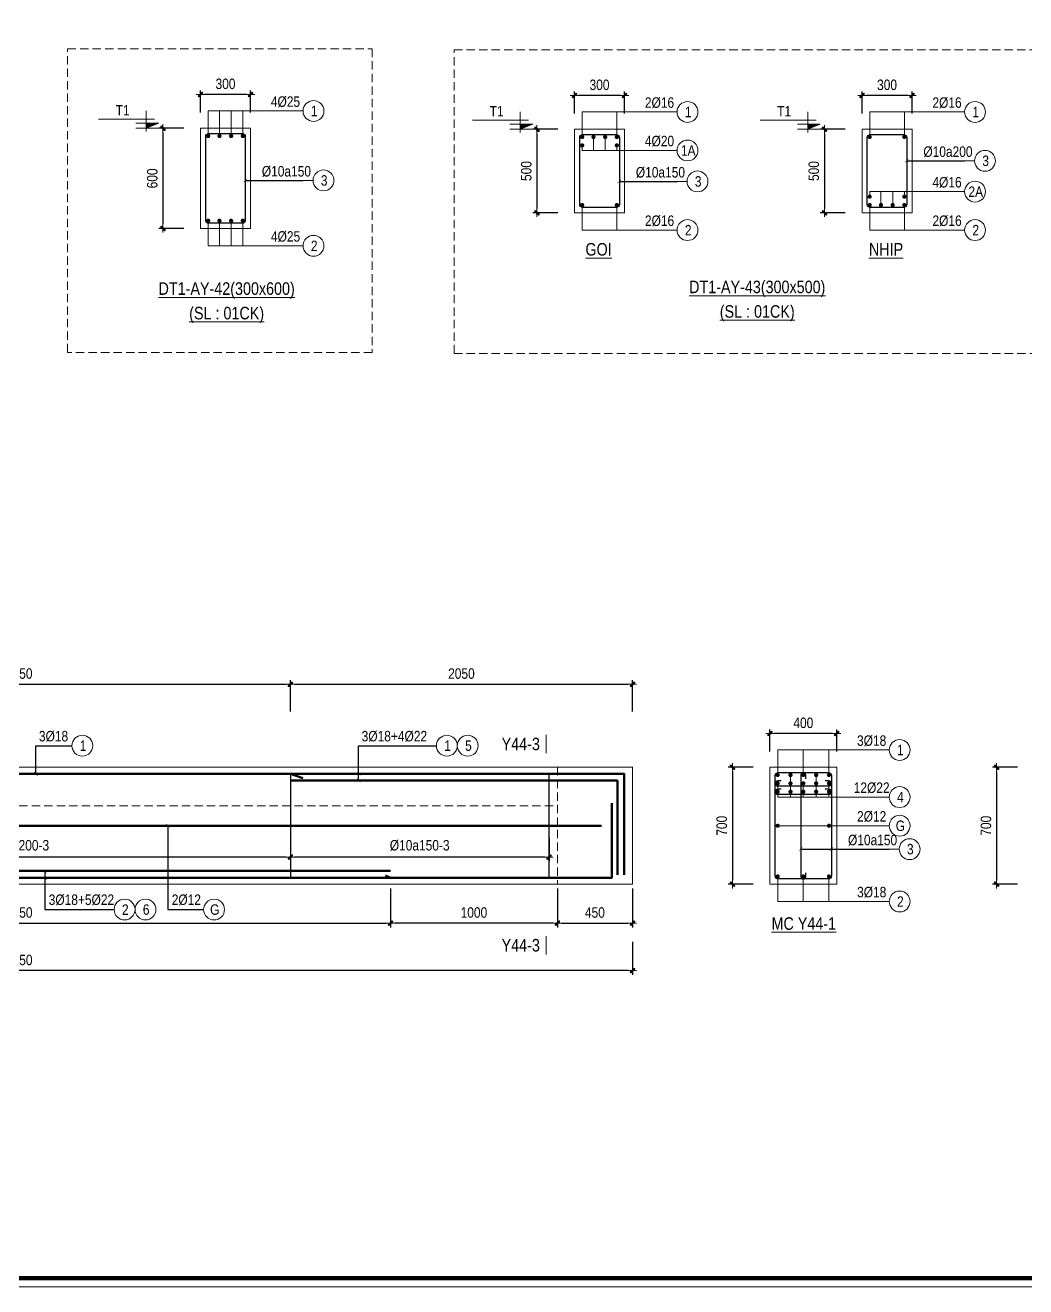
# Model space of a CAD drawing. Header units: millimetres. Extents: x 397144 to 8960116, y 345581 to 674207.
# Drawn here: x 5200651 to 5206648, y 648891 to 656447 of the extents above; entities that cross this region are included whole.
import ezdxf
from ezdxf.enums import TextEntityAlignment as Align

# ---------------------------------------------------------------- set-up
doc = ezdxf.new("R2010")
doc.units = ezdxf.units.MM
doc.header["$PDSIZE"] = -10
doc.linetypes.add('HIDDEN', pattern=[0.375, 0.25, -0.125])
doc.layers.get('0').update_dxf_attribs({"linetype": 'CONTINUOUS'})
doc.layers.get('Defpoints').update_dxf_attribs({"color": 12, "linetype": 'CONTINUOUS'})
for name, color, linetype, lineweight in [('CDAI', 8, 'CONTINUOUS', 30), ('CTHEP', 2, 'CONTINUOUS', 50), ('DBAO', 3, 'CONTINUOUS', 20), ('DGIONG', 4, 'CONTINUOUS', 13), ('KTH', 150, 'CONTINUOUS', 5), ('Net khuat', 8, 'HIDDEN', 13), ('STICK', 1, 'CONTINUOUS', 9), ('TEXT', 7, 'CONTINUOUS', 15)]:
    doc.layers.add(name, color=color, linetype=linetype, lineweight=lineweight)
doc.layers.add('HATCH', color=7, linetype='CONTINUOUS', lineweight=5, true_color=0x2491ff)
doc.styles.add('Star-HelCon', font='VHELVCN_0.TTF')
doc.styles.add('TTP-HelCon', font='VHELVCN_0.TTF')
doc.styles.add('VNI-HELVE-CONDENSE', font='VHELVCN_0.TTF')
doc.dimstyles.new('kc-25', dxfattribs={"dimtxt": 62.5, "dimasz": 20, "dimexe": 20, "dimexo": 50, "dimgap": 25, "dimtad": 3, "dimdec": 0, "dimzin": 0, "dimdsep": 46, "dimtxsty": 'VNI-HELVE-CONDENSE', "dimblk": 'DIM', "dimcen": 2.5, "dimclrd": 256, "dimclre": 154, "dimclrt": 7, "dimaunit": 1, "dimadec": 0, "dimazin": 0, "dimtfac": 1, "dimtdec": 0, "dimtix": 1, "dimtmove": 0, "dimatfit": 3, "dimldrblk": 'DOT', "dimfxl": 1, "dimtolj": 1, "dimtzin": 0, "dimarcsym": 0})
doc.dimstyles.new('TTP-25', dxfattribs={"dimscale": 25, "dimtxt": 2.5, "dimasz": 1, "dimexe": 1, "dimexo": 1, "dimgap": 0.09, "dimtad": 0, "dimdec": 4, "dimrnd": 5, "dimzin": 9, "dimdsep": 46, "dimtxsty": 'TTP-HelCon', "dimblk": 'Stick1', "dimcen": 0.09, "dimdle": 1.5, "dimclrd": 256, "dimclre": 256, "dimclrt": 7, "dimadec": 0, "dimazin": 0, "dimtfac": 1, "dimtdec": 4, "dimtmove": 0, "dimatfit": 3, "dimldrblk": '_ArchTick1', "dimfxl": 1, "dimtvp": 1, "dimtolj": 1, "dimtzin": 0, "dimarcsym": 0})

# ---------------------------------------------------------------- blocks, each defined once
blk = doc.blocks.new('Stick1')
at = {"layer": 'STICK'}
h = blk.add_hatch(color=256, dxfattribs=at)
edge = h.paths.add_edge_path()
edge.add_line((0.3, 0.5), (-0.5, -0.3))
edge.add_arc((-0.4, -0.4), 0.141, 135, 315)
edge.add_line((-0.3, -0.5), (0.5, 0.3))
edge.add_arc((0.4, 0.4), 0.141, 315, 495)
blk.add_line((1, 0), (-1, 0), dxfattribs=at)
blk.add_lwpolyline([(0.3, 0.5), (-0.5, -0.3, 1), (-0.3, -0.5), (0.5, 0.3, 1), (0.3, 0.5, 1)], format="xyb", dxfattribs=at)
blk = doc.blocks.new('*D1179')
at = {"layer": 'Defpoints', "color": 0, "ltscale": 500, "transparency": 16777216}
for p in [(5203943.5, 656026.3), (5203943.5, 655893.1), (5204243.5, 655893.1)]:
    blk.add_point(p, dxfattribs=at)
at = {"layer": 'KTH', "lineweight": -2, "ltscale": 500, "transparency": 16777216}
for p, q in [((5203943.5, 655918.1), (5203943.5, 656051.3)), ((5204218.5, 656026.3), (5203968.5, 656026.3)), ((5204243.5, 655918.1), (5204243.5, 656051.3))]:
    blk.add_line(p, q, dxfattribs=at)
at = {"layer": 'KTH', "lineweight": -2, "ltscale": 500, "transparency": 16777216, "xscale": 25, "yscale": 25, "zscale": 25, "rotation": 180}
blk.add_blockref('Stick1', (5203943.5, 656026.3), dxfattribs=at)
at = {"layer": 'KTH', "lineweight": -2, "ltscale": 500, "transparency": 16777216, "xscale": 25, "yscale": 25, "zscale": 25}
blk.add_blockref('Stick1', (5204243.5, 656026.3), dxfattribs=at)
at = {"layer": 'KTH', "color": 7, "ltscale": 500, "transparency": 16777216, "insert": (5204093.5, 656090.1), "char_height": 62.5, "attachment_point": 5, "style": 'TTP-HelCon'}
blk.add_mtext('\\A1;300', dxfattribs=at)
blk = doc.blocks.new('_ArchTick1')
at = {"color": 0, "const_width": 3.81}
blk.add_lwpolyline([(-12.7, -12.7), (12.7, 12.7)], dxfattribs=at)
blk = doc.blocks.new('*D1180')
at = {"layer": 'Defpoints', "color": 0, "ltscale": 500, "transparency": 16777216}
for p in [(5203868.4, 655824.1), (5203718.5, 655324.1), (5203868.4, 655324.1)]:
    blk.add_point(p, dxfattribs=at)
at = {"layer": 'KTH', "lineweight": -2, "ltscale": 500, "transparency": 16777216}
for p, q in [((5203843.4, 655824.1), (5203693.5, 655824.1)), ((5203718.5, 655799.1), (5203718.5, 655349.1)), ((5203843.4, 655324.1), (5203693.5, 655324.1))]:
    blk.add_line(p, q, dxfattribs=at)
at = {"layer": 'KTH', "lineweight": -2, "ltscale": 500, "transparency": 16777216, "xscale": 25, "yscale": 25, "zscale": 25}
for p, rotation in [((5203718.5, 655824.1), 90), ((5203718.5, 655324.1), 270)]:
    blk.add_blockref('Stick1', p, dxfattribs=dict(at, rotation=rotation))
at = {"layer": 'KTH', "color": 7, "ltscale": 500, "transparency": 16777216, "insert": (5203654.7, 655574.1), "char_height": 62.5, "attachment_point": 5, "rotation": 90, "style": 'TTP-HelCon'}
blk.add_mtext('\\A1;500', dxfattribs=at)
blk = doc.blocks.new('CODE')
at = {"layer": 'DBAO'}
for p, q in [((-62.5, -20), (-62.5, 105)), ((-62.5, 0), (-137.5, 30)), ((-137.5, 30), (0, 30)), ((-137.5, 0), (0, 0)), ((-112.5, 55), (223.6, 55))]:
    blk.add_line(p, q, dxfattribs=at)
at = {"layer": 'HATCH', "color": 1}
blk.add_solid([(-62.5, 0), (-137.5, 30), (-62.5, 30)], dxfattribs=at)
blk = doc.blocks.new('DIM')
h = blk.add_hatch(color=1)
h.paths.add_polyline_path([(0.49, 0.29, 1), (0.29, 0.49), (-0.19, 0), (0.19, 0)])
h.paths.add_polyline_path([(0.19, 0), (-0.19, 0), (-0.49, -0.29, 1), (-0.29, -0.49)])
at = {"color": 9}
for p, q in [((-0.19, 0), (-1.5, 0)), ((0.19, 0), (1.5, 0))]:
    blk.add_line(p, q, dxfattribs=at)
at = {"color": 1}
for p, q in [((-0.49, -0.29), (0.29, 0.49)), ((-0.29, -0.49), (0.49, 0.29)), ((-0.19, 0), (0.19, 0))]:
    blk.add_line(p, q, dxfattribs=at)
blk.add_arc((-0.39, -0.39), 0.138, 135, 315, dxfattribs=at)
blk = doc.blocks.new('*D1181')
at = {"layer": 'Defpoints', "color": 0, "ltscale": 500, "transparency": 16777216}
for p in [(5205666.7, 656026.3), (5205666.7, 655893.1), (5205966.7, 655893.1)]:
    blk.add_point(p, dxfattribs=at)
at = {"layer": 'KTH', "lineweight": -2, "ltscale": 500, "transparency": 16777216}
for p, q in [((5205666.7, 655918.1), (5205666.7, 656051.3)), ((5205941.7, 656026.3), (5205691.7, 656026.3)), ((5205966.7, 655918.1), (5205966.7, 656051.3))]:
    blk.add_line(p, q, dxfattribs=at)
at = {"layer": 'KTH', "lineweight": -2, "ltscale": 500, "transparency": 16777216, "xscale": 25, "yscale": 25, "zscale": 25, "rotation": 180}
blk.add_blockref('Stick1', (5205666.7, 656026.3), dxfattribs=at)
at = {"layer": 'KTH', "lineweight": -2, "ltscale": 500, "transparency": 16777216, "xscale": 25, "yscale": 25, "zscale": 25}
blk.add_blockref('Stick1', (5205966.7, 656026.3), dxfattribs=at)
at = {"layer": 'KTH', "color": 7, "ltscale": 500, "transparency": 16777216, "insert": (5205816.7, 656090.1), "char_height": 62.5, "attachment_point": 5, "style": 'TTP-HelCon'}
blk.add_mtext('\\A1;300', dxfattribs=at)
blk = doc.blocks.new('*D1182')
at = {"layer": 'Defpoints', "color": 0, "ltscale": 500, "transparency": 16777216}
for p in [(5205591.6, 655824.1), (5205441.7, 655324.1), (5205591.6, 655324.1)]:
    blk.add_point(p, dxfattribs=at)
at = {"layer": 'KTH', "lineweight": -2, "ltscale": 500, "transparency": 16777216}
for p, q in [((5205566.6, 655824.1), (5205416.7, 655824.1)), ((5205441.7, 655799.1), (5205441.7, 655349.1)), ((5205566.6, 655324.1), (5205416.7, 655324.1))]:
    blk.add_line(p, q, dxfattribs=at)
at = {"layer": 'KTH', "lineweight": -2, "ltscale": 500, "transparency": 16777216, "xscale": 25, "yscale": 25, "zscale": 25}
for p, rotation in [((5205441.7, 655824.1), 90), ((5205441.7, 655324.1), 270)]:
    blk.add_blockref('Stick1', p, dxfattribs=dict(at, rotation=rotation))
at = {"layer": 'KTH', "color": 7, "ltscale": 500, "transparency": 16777216, "insert": (5205377.9, 655574.1), "char_height": 62.5, "attachment_point": 5, "rotation": 90, "style": 'TTP-HelCon'}
blk.add_mtext('\\A1;500', dxfattribs=at)
blk = doc.blocks.new('CHG_XX_Khung ten')
blk.add_lwpolyline([(15, 579), (826, 579), (826, 15), (15, 15)], close=True)
at = {"color": 4, "linetype": 'Continuous', "const_width": 1}
blk.add_lwpolyline([(17, 577), (824, 577), (824, 17), (17, 17)], close=True, dxfattribs=at)
blk = doc.blocks.new('*D1825')
at = {"layer": 'Defpoints', "color": 0, "transparency": 16777216}
for p in [(5196940.7, 650982.3), (5204290.7, 650982.3), (5196940.7, 650784.3)]:
    blk.add_point(p, dxfattribs=at)
at = {"layer": 'KTH', "lineweight": -2, "transparency": 16777216}
for p, q in [((5196940.7, 650957.3), (5196940.7, 650759.3)), ((5204290.7, 650957.3), (5204290.7, 650759.3)), ((5204265.7, 650784.3), (5196965.7, 650784.3))]:
    blk.add_line(p, q, dxfattribs=at)
at = {"layer": 'KTH', "lineweight": -2, "transparency": 16777216, "xscale": 25, "yscale": 25, "zscale": 25, "rotation": 180}
blk.add_blockref('Stick1', (5196940.7, 650784.3), dxfattribs=at)
at = {"layer": 'KTH', "lineweight": -2, "transparency": 16777216, "xscale": 25, "yscale": 25, "zscale": 25}
blk.add_blockref('Stick1', (5204290.7, 650784.3), dxfattribs=at)
at = {"layer": 'KTH', "color": 7, "transparency": 16777216, "insert": (5200615.7, 650848.1), "char_height": 62.5, "attachment_point": 5, "style": 'TTP-HelCon'}
blk.add_mtext('\\A1;7350', dxfattribs=at)
blk = doc.blocks.new('*D1826')
at = {"layer": 'Defpoints', "color": 0, "transparency": 16777216}
for p in [(5202240.7, 652499.7), (5198990.7, 652310.7), (5202240.7, 652310.7)]:
    blk.add_point(p, dxfattribs=at)
at = {"layer": 'KTH', "lineweight": -2, "transparency": 16777216}
for p, q in [((5198990.7, 652335.7), (5198990.7, 652524.7)), ((5202240.7, 652335.7), (5202240.7, 652524.7)), ((5199015.7, 652499.7), (5202215.7, 652499.7))]:
    blk.add_line(p, q, dxfattribs=at)
at = {"layer": 'KTH', "lineweight": -2, "transparency": 16777216, "xscale": 25, "yscale": 25, "zscale": 25, "rotation": 180}
blk.add_blockref('Stick1', (5198990.7, 652499.7), dxfattribs=at)
at = {"layer": 'KTH', "lineweight": -2, "transparency": 16777216, "xscale": 25, "yscale": 25, "zscale": 25}
blk.add_blockref('Stick1', (5202240.7, 652499.7), dxfattribs=at)
at = {"layer": 'KTH', "color": 7, "transparency": 16777216, "insert": (5200615.7, 652563.5), "char_height": 62.5, "attachment_point": 5, "style": 'TTP-HelCon'}
blk.add_mtext('\\A1;3250', dxfattribs=at)
blk = doc.blocks.new('*D1827')
at = {"layer": 'Defpoints', "color": 0, "transparency": 16777216}
for p in [(5204290.7, 652499.7), (5202240.7, 652310.7), (5204290.7, 652310.7)]:
    blk.add_point(p, dxfattribs=at)
at = {"layer": 'KTH', "lineweight": -2, "transparency": 16777216}
for p, q in [((5202240.7, 652335.7), (5202240.7, 652524.7)), ((5204290.7, 652335.7), (5204290.7, 652524.7)), ((5202265.7, 652499.7), (5204265.7, 652499.7))]:
    blk.add_line(p, q, dxfattribs=at)
at = {"layer": 'KTH', "lineweight": -2, "transparency": 16777216, "xscale": 25, "yscale": 25, "zscale": 25, "rotation": 180}
blk.add_blockref('Stick1', (5202240.7, 652499.7), dxfattribs=at)
at = {"layer": 'KTH', "lineweight": -2, "transparency": 16777216, "xscale": 25, "yscale": 25, "zscale": 25}
blk.add_blockref('Stick1', (5204290.7, 652499.7), dxfattribs=at)
at = {"layer": 'KTH', "color": 7, "transparency": 16777216, "insert": (5203265.7, 652563.5), "char_height": 62.5, "attachment_point": 5, "style": 'TTP-HelCon'}
blk.add_mtext('\\A1;2050', dxfattribs=at)
blk = doc.blocks.new('*D1829')
at = {"layer": 'Defpoints', "color": 0, "transparency": 16777216}
for p in [(5198990.7, 651604.3), (5202240.7, 651604.3), (5198990.7, 651464.3)]:
    blk.add_point(p, dxfattribs=at)
at = {"layer": 'KTH', "lineweight": -2, "transparency": 16777216}
for p, q in [((5198990.7, 651579.3), (5198990.7, 651439.3)), ((5202240.7, 651579.3), (5202240.7, 651439.3)), ((5202215.7, 651464.3), (5199015.7, 651464.3))]:
    blk.add_line(p, q, dxfattribs=at)
at = {"layer": 'KTH', "lineweight": -2, "transparency": 16777216, "xscale": 25, "yscale": 25, "zscale": 25, "rotation": 180}
blk.add_blockref('Stick1', (5198990.7, 651464.3), dxfattribs=at)
at = {"layer": 'KTH', "lineweight": -2, "transparency": 16777216, "xscale": 25, "yscale": 25, "zscale": 25}
blk.add_blockref('Stick1', (5202240.7, 651464.3), dxfattribs=at)
at = {"layer": 'KTH', "color": 7, "transparency": 16777216, "insert": (5200615.7, 651534.2), "char_height": 62.5, "attachment_point": 5, "style": 'TTP-HelCon'}
blk.add_mtext('\\A1;Þ10a200-3', dxfattribs=at)
blk = doc.blocks.new('*D1830')
at = {"layer": 'Defpoints', "color": 0, "transparency": 16777216}
for p in [(5202240.7, 651604.3), (5203790.7, 651604.3), (5202240.7, 651464.3)]:
    blk.add_point(p, dxfattribs=at)
at = {"layer": 'KTH', "lineweight": -2, "transparency": 16777216}
for p, q in [((5202240.7, 651579.3), (5202240.7, 651439.3)), ((5203790.7, 651579.3), (5203790.7, 651439.3)), ((5203765.7, 651464.3), (5202265.7, 651464.3))]:
    blk.add_line(p, q, dxfattribs=at)
at = {"layer": 'KTH', "lineweight": -2, "transparency": 16777216, "xscale": 25, "yscale": 25, "zscale": 25, "rotation": 180}
blk.add_blockref('Stick1', (5202240.7, 651464.3), dxfattribs=at)
at = {"layer": 'KTH', "lineweight": -2, "transparency": 16777216, "xscale": 25, "yscale": 25, "zscale": 25}
blk.add_blockref('Stick1', (5203790.7, 651464.3), dxfattribs=at)
at = {"layer": 'KTH', "color": 7, "transparency": 16777216, "insert": (5203015.7, 651534.2), "char_height": 62.5, "attachment_point": 5, "style": 'TTP-HelCon'}
blk.add_mtext('\\A1;Þ10a150-3', dxfattribs=at)
blk = doc.blocks.new('*D1834')
at = {"layer": 'Defpoints', "color": 0, "transparency": 16777216}
for p in [(5202840.7, 651302.3), (5203840.7, 651302.3), (5202840.7, 651068.4)]:
    blk.add_point(p, dxfattribs=at)
at = {"layer": 'KTH', "lineweight": -2, "transparency": 16777216}
for p, q in [((5202840.7, 651277.3), (5202840.7, 651043.4)), ((5203840.7, 651277.3), (5203840.7, 651043.4)), ((5203815.7, 651068.4), (5202865.7, 651068.4))]:
    blk.add_line(p, q, dxfattribs=at)
at = {"layer": 'KTH', "lineweight": -2, "transparency": 16777216, "xscale": 25, "yscale": 25, "zscale": 25, "rotation": 180}
blk.add_blockref('Stick1', (5202840.7, 651068.4), dxfattribs=at)
at = {"layer": 'KTH', "lineweight": -2, "transparency": 16777216, "xscale": 25, "yscale": 25, "zscale": 25}
blk.add_blockref('Stick1', (5203840.7, 651068.4), dxfattribs=at)
at = {"layer": 'KTH', "color": 7, "transparency": 16777216, "insert": (5203340.7, 651132.2), "char_height": 62.5, "attachment_point": 5, "style": 'TTP-HelCon'}
blk.add_mtext('\\A1;1000', dxfattribs=at)
blk = doc.blocks.new('*D1835')
at = {"layer": 'Defpoints', "color": 0, "transparency": 16777216}
for p in [(5203840.7, 651302.3), (5204290.7, 651302.3), (5204290.7, 651068.4)]:
    blk.add_point(p, dxfattribs=at)
at = {"layer": 'KTH', "lineweight": -2, "transparency": 16777216}
for p, q in [((5203840.7, 651277.3), (5203840.7, 651043.4)), ((5204290.7, 651277.3), (5204290.7, 651043.4)), ((5203865.7, 651068.4), (5204265.7, 651068.4))]:
    blk.add_line(p, q, dxfattribs=at)
at = {"layer": 'KTH', "lineweight": -2, "transparency": 16777216, "xscale": 25, "yscale": 25, "zscale": 25, "rotation": 180}
blk.add_blockref('Stick1', (5203840.7, 651068.4), dxfattribs=at)
at = {"layer": 'KTH', "lineweight": -2, "transparency": 16777216, "xscale": 25, "yscale": 25, "zscale": 25}
blk.add_blockref('Stick1', (5204290.7, 651068.4), dxfattribs=at)
at = {"layer": 'KTH', "color": 7, "transparency": 16777216, "insert": (5204065.7, 651132.2), "char_height": 62.5, "attachment_point": 5, "style": 'TTP-HelCon'}
blk.add_mtext('\\A1;450', dxfattribs=at)
blk = doc.blocks.new('*D1836')
at = {"layer": 'Defpoints', "color": 0, "transparency": 16777216}
for p in [(5198390.7, 651302.3), (5202840.7, 651187.3), (5202840.7, 651068.4)]:
    blk.add_point(p, dxfattribs=at)
at = {"layer": 'KTH', "lineweight": -2, "transparency": 16777216}
for p, q in [((5198390.7, 651277.3), (5198390.7, 651043.4)), ((5202840.7, 651162.3), (5202840.7, 651043.4)), ((5198415.7, 651068.4), (5202815.7, 651068.4))]:
    blk.add_line(p, q, dxfattribs=at)
at = {"layer": 'KTH', "lineweight": -2, "transparency": 16777216, "xscale": 25, "yscale": 25, "zscale": 25, "rotation": 180}
blk.add_blockref('Stick1', (5198390.7, 651068.4), dxfattribs=at)
at = {"layer": 'KTH', "lineweight": -2, "transparency": 16777216, "xscale": 25, "yscale": 25, "zscale": 25}
blk.add_blockref('Stick1', (5202840.7, 651068.4), dxfattribs=at)
at = {"layer": 'KTH', "color": 7, "transparency": 16777216, "insert": (5200615.7, 651132.2), "char_height": 62.5, "attachment_point": 5, "style": 'TTP-HelCon'}
blk.add_mtext('\\A1;4450', dxfattribs=at)
blk = doc.blocks.new('MC')
at = {"layer": 'CTHEP', "const_width": 10}
blk.add_lwpolyline([(0, 150), (0, 0)], dxfattribs=at)
at = {"layer": 'TEXT', "style": 'TTP-HelCon'}
blk.add_attdef('A', text='', height=100, dxfattribs=at).set_placement((-50, 26), align=Align.RIGHT)
blk = doc.blocks.new('*D1837')
at = {"layer": 'Defpoints', "color": 0, "ltscale": 500, "transparency": 16777216}
for p in [(5205115, 652204.5), (5205115, 652071.3), (5205515, 652071.3)]:
    blk.add_point(p, dxfattribs=at)
at = {"layer": 'KTH', "lineweight": -2, "ltscale": 500, "transparency": 16777216}
for p, q in [((5205115, 652096.3), (5205115, 652229.5)), ((5205515, 652096.3), (5205515, 652229.5)), ((5205490, 652204.5), (5205140, 652204.5))]:
    blk.add_line(p, q, dxfattribs=at)
at = {"layer": 'KTH', "lineweight": -2, "ltscale": 500, "transparency": 16777216, "xscale": 25, "yscale": 25, "zscale": 25, "rotation": 180}
blk.add_blockref('Stick1', (5205115, 652204.5), dxfattribs=at)
at = {"layer": 'KTH', "lineweight": -2, "ltscale": 500, "transparency": 16777216, "xscale": 25, "yscale": 25, "zscale": 25}
blk.add_blockref('Stick1', (5205515, 652204.5), dxfattribs=at)
at = {"layer": 'KTH', "color": 7, "ltscale": 500, "transparency": 16777216, "insert": (5205315, 652268.4), "char_height": 62.5, "attachment_point": 5, "style": 'TTP-HelCon'}
blk.add_mtext('\\A1;400', dxfattribs=at)
blk = doc.blocks.new('*D1838')
at = {"layer": 'Defpoints', "color": 0, "ltscale": 500, "transparency": 16777216}
for p in [(5205039.8, 652002.3), (5204890, 651302.3), (5205039.8, 651302.3)]:
    blk.add_point(p, dxfattribs=at)
at = {"layer": 'KTH', "lineweight": -2, "ltscale": 500, "transparency": 16777216}
for p, q in [((5205014.8, 652002.3), (5204865, 652002.3)), ((5204890, 651977.3), (5204890, 651327.3)), ((5205014.8, 651302.3), (5204865, 651302.3))]:
    blk.add_line(p, q, dxfattribs=at)
at = {"layer": 'KTH', "lineweight": -2, "ltscale": 500, "transparency": 16777216, "xscale": 25, "yscale": 25, "zscale": 25}
for p, rotation in [((5204890, 652002.3), 90), ((5204890, 651302.3), 270)]:
    blk.add_blockref('Stick1', p, dxfattribs=dict(at, rotation=rotation))
at = {"layer": 'KTH', "color": 7, "ltscale": 500, "transparency": 16777216, "insert": (5204826.1, 651652.3), "char_height": 62.5, "attachment_point": 5, "rotation": 90, "style": 'TTP-HelCon'}
blk.add_mtext('\\A1;700', dxfattribs=at)
blk = doc.blocks.new('*D1840')
at = {"layer": 'Defpoints', "color": 0, "ltscale": 500, "transparency": 16777216}
for p in [(5206623.2, 652002.3), (5206473.3, 651302.3), (5206623.2, 651302.3)]:
    blk.add_point(p, dxfattribs=at)
at = {"layer": 'KTH', "lineweight": -2, "ltscale": 500, "transparency": 16777216}
for p, q in [((5206598.2, 652002.3), (5206448.3, 652002.3)), ((5206473.3, 651977.3), (5206473.3, 651327.3)), ((5206598.2, 651302.3), (5206448.3, 651302.3))]:
    blk.add_line(p, q, dxfattribs=at)
at = {"layer": 'KTH', "lineweight": -2, "ltscale": 500, "transparency": 16777216, "xscale": 25, "yscale": 25, "zscale": 25}
for p, rotation in [((5206473.3, 652002.3), 90), ((5206473.3, 651302.3), 270)]:
    blk.add_blockref('Stick1', p, dxfattribs=dict(at, rotation=rotation))
at = {"layer": 'KTH', "color": 7, "ltscale": 500, "transparency": 16777216, "insert": (5206409.5, 651652.3), "char_height": 62.5, "attachment_point": 5, "rotation": 90, "style": 'TTP-HelCon'}
blk.add_mtext('\\A1;700', dxfattribs=at)
blk = doc.blocks.new('*D2262')
at = {"layer": 'Defpoints', "color": 0, "ltscale": 500, "transparency": 16777216}
for p in [(5201701.9, 656032.3), (5201701.9, 655899), (5202001.9, 655899)]:
    blk.add_point(p, dxfattribs=at)
at = {"layer": 'KTH', "lineweight": -2, "ltscale": 500, "transparency": 16777216}
for p, q in [((5201701.9, 655924), (5201701.9, 656057.3)), ((5201976.9, 656032.3), (5201726.9, 656032.3)), ((5202001.9, 655924), (5202001.9, 656057.3))]:
    blk.add_line(p, q, dxfattribs=at)
at = {"layer": 'KTH', "lineweight": -2, "ltscale": 500, "transparency": 16777216, "xscale": 25, "yscale": 25, "zscale": 25, "rotation": 180}
blk.add_blockref('Stick1', (5201701.9, 656032.3), dxfattribs=at)
at = {"layer": 'KTH', "lineweight": -2, "ltscale": 500, "transparency": 16777216, "xscale": 25, "yscale": 25, "zscale": 25}
blk.add_blockref('Stick1', (5202001.9, 656032.3), dxfattribs=at)
at = {"layer": 'KTH', "color": 7, "ltscale": 500, "transparency": 16777216, "insert": (5201851.9, 656096.1), "char_height": 62.5, "attachment_point": 5, "style": 'TTP-HelCon'}
blk.add_mtext('\\A1;300', dxfattribs=at)
blk = doc.blocks.new('*D2263')
at = {"layer": 'Defpoints', "color": 0, "ltscale": 500, "transparency": 16777216}
for p in [(5201626.8, 655830), (5201476.9, 655230), (5201626.8, 655230)]:
    blk.add_point(p, dxfattribs=at)
at = {"layer": 'KTH', "lineweight": -2, "ltscale": 500, "transparency": 16777216}
for p, q in [((5201601.8, 655830), (5201451.9, 655830)), ((5201476.9, 655805), (5201476.9, 655255)), ((5201601.8, 655230), (5201451.9, 655230))]:
    blk.add_line(p, q, dxfattribs=at)
at = {"layer": 'KTH', "lineweight": -2, "ltscale": 500, "transparency": 16777216, "xscale": 25, "yscale": 25, "zscale": 25}
for p, rotation in [((5201476.9, 655830), 90), ((5201476.9, 655230), 270)]:
    blk.add_blockref('Stick1', p, dxfattribs=dict(at, rotation=rotation))
at = {"layer": 'KTH', "color": 7, "ltscale": 500, "transparency": 16777216, "insert": (5201413.1, 655530), "char_height": 62.5, "attachment_point": 5, "rotation": 90, "style": 'TTP-HelCon'}
blk.add_mtext('\\A1;600', dxfattribs=at)

msp = doc.modelspace()

# ---------------------------------------------------------------- linework, layer by layer
at = {"layer": 'CDAI', "ltscale": 0.8}
msp.add_lwpolyline([(5193924.24334, 663460.45642), (5211293.84876, 663460.45642), (5211293.84876, 648942.57726), (5193924.24334, 648942.57726)], close=True, dxfattribs=at)
msp.add_lwpolyline([(5193924.24334, 663460.45642), (5211293.84876, 663460.45642), (5211293.84876, 648942.57726), (5193924.24334, 648942.57726)], close=True, dxfattribs=at)
msp.add_lwpolyline([(5193924.24334, 663460.45642), (5211293.84876, 663460.45642), (5211293.84876, 648942.57726), (5193924.24334, 648942.57726)], close=True, dxfattribs=at)
at = {"layer": 'CDAI'}
for points in [[(5203993.50527, 655792.80282), (5204193.50527, 655792.80282, -0.4142135624), (5204212.25527, 655774.05282), (5204212.25527, 655374.05282, -0.4142135624), (5204193.50527, 655355.30282), (5203993.50527, 655355.30282, -0.4142135624), (5203974.75527, 655374.05282), (5203974.75527, 655774.05282, -0.4142135624)], [(5205716.71461, 655792.80282), (5205916.71461, 655792.80282, -0.4142135624), (5205935.46461, 655774.05282), (5205935.46461, 655374.05282, -0.4142135624), (5205916.71461, 655355.30282), (5205716.71461, 655355.30282, -0.4142135624), (5205697.96461, 655374.05282), (5205697.96461, 655774.05282, -0.4142135624)]]:
    msp.add_lwpolyline(points, format="xyb", close=True, dxfattribs=at)
at = {"layer": 'CTHEP', "const_width": 12.5}
for points in [[(5203983.50527, 655777.80282, 1), (5203996.00527, 655777.80282, 1)], [(5204051.00527, 655777.80282, 1), (5204063.50527, 655777.80282, 1)], [(5204121.00527, 655777.80282, 1), (5204133.50527, 655777.80282, 1)], [(5204191.00527, 655777.80282, 1), (5204203.50527, 655777.80282, 1)], [(5205706.71461, 655777.80282, 1), (5205719.21461, 655777.80282, 1)], [(5205914.21461, 655777.80282, 1), (5205926.71461, 655777.80282, 1)], [(5203983.50527, 655727.80282, 1), (5203996.00527, 655727.80282, 1)], [(5204191.00527, 655727.80282, 1), (5204203.50527, 655727.80282, 1)], [(5205706.71461, 655420.30282, -1), (5205719.21461, 655420.30282, -1)], [(5205914.21461, 655420.30282, -1), (5205926.71461, 655420.30282, -1)], [(5203983.50527, 655370.30282, 1), (5203996.00527, 655370.30282, 1)], [(5204191.00527, 655370.30282, 1), (5204203.50527, 655370.30282, 1)], [(5205706.71461, 655370.30282, 1), (5205719.21461, 655370.30282, 1)], [(5205774.21461, 655370.30282, 1), (5205786.71461, 655370.30282, 1)], [(5205844.21461, 655370.30282, 1), (5205856.71461, 655370.30282, 1)], [(5205914.21461, 655370.30282, 1), (5205926.71461, 655370.30282, 1)]]:
    msp.add_lwpolyline(points, format="xyb", close=True, dxfattribs=at)
at = {"layer": 'DBAO', "flags": 128}
for points in [[(5204243.50527, 655824.05282), (5204243.50527, 655324.05282), (5203943.50527, 655324.05282), (5203943.50527, 655824.05282)], [(5203943.50527, 655824.05282), (5204243.50527, 655824.05282)], [(5205966.71461, 655824.05282), (5205966.71461, 655324.05282), (5205666.71461, 655324.05282), (5205666.71461, 655824.05282)], [(5205666.71461, 655824.05282), (5205966.71461, 655824.05282)]]:
    msp.add_lwpolyline(points, dxfattribs=at)
at = {"layer": 'DGIONG'}
for p, q in [((5203989.75527, 655777.80282), (5203989.75527, 655927.80282)), ((5203989.75527, 655927.80282), (5204558.50527, 655927.80282)), ((5204197.25527, 655777.80282), (5204197.25527, 655927.80282)), ((5205712.96461, 655777.80282), (5205712.96461, 655927.80282)), ((5205712.96461, 655927.80282), (5206281.71461, 655927.80282)), ((5205920.46461, 655777.80282), (5205920.46461, 655927.80282)), ((5204057.25527, 655777.80282), (5204057.25527, 655697.4413)), ((5204127.25527, 655777.80282), (5204127.25527, 655697.4413)), ((5203989.75527, 655697.4413), (5203989.75527, 655727.80282)), ((5203989.75527, 655697.4413), (5204558.50527, 655697.4413)), ((5204197.25527, 655727.80282), (5204197.25527, 655697.4413)), ((5205935.46461, 655635.44351), (5206341.21461, 655635.44351)), ((5204212.25527, 655511.8915), (5204618.00527, 655511.8915)), ((5205712.96461, 655450.66434), (5206281.71461, 655450.66434)), ((5205712.96461, 655450.66434), (5205712.96461, 655420.30282)), ((5205780.46461, 655370.30282), (5205780.46461, 655450.66434)), ((5205850.46461, 655370.30282), (5205850.46461, 655450.66434)), ((5205920.46461, 655420.30282), (5205920.46461, 655450.66434)), ((5203989.75527, 655220.30282), (5203989.75527, 655370.30282)), ((5204197.25527, 655220.30282), (5204197.25527, 655370.30282)), ((5205712.96461, 655220.30282), (5205712.96461, 655370.30282)), ((5205920.46461, 655220.30282), (5205920.46461, 655370.30282)), ((5203989.75527, 655220.30282), (5204558.50527, 655220.30282)), ((5205712.96461, 655220.30282), (5206281.71461, 655220.30282))]:
    msp.add_line(p, q, dxfattribs=at)
for centre in [(5204621.00527, 655927.80282), (5206344.21461, 655927.80282), (5204621.00527, 655697.4413), (5206403.71461, 655635.44351), (5204680.50527, 655511.8915), (5206344.21461, 655450.66434), (5204621.00527, 655220.30282), (5206344.21461, 655220.30282)]:
    msp.add_circle(centre, 62.5, dxfattribs=at)
at = {"layer": 'Net khuat', "ltscale": 200}
msp.add_lwpolyline([(5203221.48603, 656300.35423), (5206871.66661, 656300.35423), (5206871.66661, 654482.06208), (5203221.48603, 654482.06208)], close=True, dxfattribs=at)

# ---------------------------------------------------------------- block references
at = {"layer": 'KTH', "linetype": 'Continuous', "xscale": -1}
for p in [(5203556.01872, 655824.05282), (5205279.22806, 655824.05282)]:
    msp.add_blockref('CODE', p, dxfattribs=at)

# ---------------------------------------------------------------- texts
at = {"layer": 'TEXT', "style": 'TTP-HelCon'}
for s, height, p in [('2Þ16', 62.5, (5204453.00527, 655952.80282)), ('2Þ16', 62.5, (5206176.21461, 655952.80282)), ('4Þ20', 62.5, (5204453.00527, 655722.4413)), ('Þ10a200', 62.5, (5206181.71461, 655658.94351)), ('Þ10a150', 62.5, (5204458.50527, 655535.3915)), ('4Þ16', 62.5, (5206176.21461, 655475.66434)), ('2Þ16', 62.5, (5204453.27061, 655245.30282)), ('2Þ16', 62.5, (5206176.47995, 655245.30282)), ('%%UGOI', 75, (5204087.77893, 655067.75036)), ('%%UNHIP', 75, (5205810.98827, 655067.75036)), ('%%UDT1-AY-43(300x500)', 75, (5205038.75564, 654842.38251)), ('%%U(SL : 01CK)', 75, (5205038.75564, 654695.48791))]:
    msp.add_text(s, height=height, dxfattribs=at).set_placement(p, align=Align.CENTER)
for p in [(5203598.28539, 655901.04782), (5205321.49473, 655901.04782)]:
    msp.add_text('T1    ', height=62.5, dxfattribs=at).set_placement(p, align=Align.RIGHT)
at = {"layer": 'TEXT', "style": 'Star-HelCon'}
for s, p in [('1', (5204625.17194, 655927.80282)), ('1', (5206348.38128, 655927.80282)), ('1A', (5204625.17194, 655697.4413)), ('3', (5206407.88128, 655635.44351)), ('3', (5204684.67194, 655511.8915)), ('2A', (5206348.38128, 655450.66434)), ('2', (5204625.17194, 655220.30282)), ('2', (5206348.38128, 655220.30282))]:
    msp.add_text(s, height=62.5, dxfattribs=at).set_placement(p, align=Align.MIDDLE)

# ---------------------------------------------------------------- dimensions: what is measured, and where the dimension line sits
at = {"layer": 'KTH', "ltscale": 500}
for base, p1, p2, picture, middle in [((5203943.50527, 656026.30282), (5204243.50527, 655893.06477), (5203943.50527, 655893.06477), '*D1179', (5204093.50527, 656090.13616)), ((5205666.71461, 656026.30282), (5205966.71461, 655893.06477), (5205666.71461, 655893.06477), '*D1181', (5205816.71461, 656090.13616))]:
    dim = msp.add_linear_dim(base=base, p1=p1, p2=p2, dimstyle='TTP-25', override={"dimtxsty": 'TTP-HelCon'}, dxfattribs=at)
    dim.commit()
    dim.dimension.update_dxf_attribs({"geometry": picture, "text_midpoint": middle})
for base, p1, p2, picture, middle in [((5203718.51872, 655324.05282), (5203868.35153, 655824.05282), (5203868.35153, 655324.05282), '*D1180', (5203654.68539, 655574.05282)), ((5205441.72806, 655324.05282), (5205591.56087, 655824.05282), (5205591.56087, 655324.05282), '*D1182', (5205377.89473, 655574.05282))]:
    dim = msp.add_linear_dim(base=base, p1=p1, p2=p2, angle=90, dimstyle='TTP-25', override={"dimtxsty": 'TTP-HelCon'}, dxfattribs=at)
    dim.commit()
    dim.dimension.update_dxf_attribs({"geometry": picture, "text_midpoint": middle})

# ---------------------------------------------------------------- leaders
at = {"layer": 'DGIONG'}
for points in [[(5205935.46461, 655635.44351), (5206281.39506, 655635.44351)], [(5204212.25527, 655511.8915), (5204558.18572, 655511.8915)]]:
    msp.add_leader(points, dimstyle='kc-25', override={"dimtad": 0, "dimldrblk": 'ArchTick', "dimfxl": 100, "dimarcsym": 1}, dxfattribs=at)

# ---------------------------------------------------------------- next in the draw order: block references
at = {"layer": 'KTH', "ltscale": 0.8, "xscale": 25.92478421702978, "yscale": 25.92478421702978, "zscale": 25.92478421702978}
msp.add_blockref('CHG_XX_Khung ten', (5193483.522, 648501.85593), dxfattribs=at)

# ---------------------------------------------------------------- next in the draw order: linework, layer by layer
at = {"layer": 'CDAI', "ltscale": 52.5}
for p, q in [((5202240.66502, 651967.28235), (5202240.66502, 651337.28235)), ((5203790.66502, 651967.28235), (5203790.66502, 651337.28235))]:
    msp.add_line(p, q, dxfattribs=at)
at = {"layer": 'CDAI'}
for points in [[(5201751.93156, 655798.75707), (5201951.93156, 655798.75707, -0.4142135624), (5201970.68156, 655780.00707), (5201970.68156, 655280.00707, -0.4142135624), (5201951.93156, 655261.25707), (5201751.93156, 655261.25707, -0.4142135624), (5201733.18156, 655280.00707), (5201733.18156, 655780.00707, -0.4142135624)], [(5205164.96647, 651971.03235), (5205464.96647, 651971.03235, -0.4142135624), (5205483.71647, 651952.28235), (5205483.71647, 651352.28235, -0.4142135624), (5205464.96647, 651333.53235), (5205164.96647, 651333.53235, -0.4142135624), (5205146.21647, 651352.28235), (5205146.21647, 651952.28235, -0.4142135624)]]:
    msp.add_lwpolyline(points, format="xyb", close=True, dxfattribs=at)
for points in [[(5205183.13646, 651921.03235), (5205161.21647, 651921.03235, 0.4142135624), (5205146.21647, 651906.03235), (5205146.21647, 651906.03235, 0.4142135624), (5205161.21647, 651891.03235), (5205468.71647, 651891.03235, 0.4142135624), (5205483.71647, 651906.03235), (5205483.71647, 651906.03235, 0.4142135624), (5205468.71647, 651921.03235), (5205446.79647, 651921.03235)], [(5205329.96647, 651934.11236), (5205329.96647, 651956.03235, 0.4142135624), (5205314.96647, 651971.03235), (5205314.96647, 651971.03235, 0.4142135624), (5205299.96647, 651956.03235), (5205299.96647, 651348.53235, 0.4142135624), (5205314.96647, 651333.53235), (5205314.96647, 651333.53235, 0.4142135624), (5205329.96647, 651348.53235), (5205329.96647, 651370.45234)], [(5205183.13646, 651871.03235), (5205161.21647, 651871.03235, 0.4142135624), (5205146.21647, 651856.03235), (5205146.21647, 651856.03235, 0.4142135624), (5205161.21647, 651841.03235), (5205468.71647, 651841.03235, 0.4142135624), (5205483.71647, 651856.03235), (5205483.71647, 651856.03235, 0.4142135624), (5205468.71647, 651871.03235), (5205446.79647, 651871.03235)]]:
    msp.add_lwpolyline(points, format="xyb", dxfattribs=at)
at = {"layer": 'CTHEP'}
for p, q in [((5202240.66502, 651963.28235), (5202315.66502, 651938.28235)), ((5197137.14351, 651652.28235), (5204105.20937, 651652.28235)), ((5198390.66502, 651381.28235), (5202840.66502, 651381.28235)), ((5202811.18915, 651354.85828), (5202840.66502, 651341.28235))]:
    msp.add_line(p, q, dxfattribs=at)
at = {"layer": 'CTHEP', "const_width": 12.5}
for points in [[(5201741.93156, 655783.75707, 1), (5201754.43156, 655783.75707, 1)], [(5201809.43156, 655783.75707, 1), (5201821.93156, 655783.75707, 1)], [(5201879.43156, 655783.75707, 1), (5201891.93156, 655783.75707, 1)], [(5201949.43156, 655783.75707, 1), (5201961.93156, 655783.75707, 1)], [(5201741.93156, 655276.25707, 1), (5201754.43156, 655276.25707, 1)], [(5201809.43156, 655276.25707, 1), (5201821.93156, 655276.25707, 1)], [(5201879.43156, 655276.25707, 1), (5201891.93156, 655276.25707, 1)], [(5201949.43156, 655276.25707, 1), (5201961.93156, 655276.25707, 1)], [(5205154.96647, 651956.03235, 1), (5205167.46647, 651956.03235, 1)], [(5205154.96647, 651906.03235, 1), (5205167.46647, 651906.03235, 1)], [(5205231.84147, 651956.03235, 1), (5205244.34147, 651956.03235, 1)], [(5205231.84147, 651906.03235, 1), (5205244.34147, 651906.03235, 1)], [(5205308.71647, 651956.03235, 1), (5205321.21647, 651956.03235, 1)], [(5205308.71647, 651906.03235, 1), (5205321.21647, 651906.03235, 1)], [(5205398.09147, 651956.03235, -1), (5205385.59147, 651956.03235, -1)], [(5205385.59147, 651906.03235, 1), (5205398.09147, 651906.03235, 1)], [(5205462.46647, 651956.03235, 1), (5205474.96647, 651956.03235, 1)], [(5205462.46647, 651906.03235, 1), (5205474.96647, 651906.03235, 1)], [(5205154.96647, 651856.03235, 1), (5205167.46647, 651856.03235, 1)], [(5205231.84147, 651856.03235, 1), (5205244.34147, 651856.03235, 1)], [(5205308.71647, 651856.03235, 1), (5205321.21647, 651856.03235, 1)], [(5205385.59147, 651856.03235, 1), (5205398.09147, 651856.03235, 1)], [(5205462.46647, 651856.03235, 1), (5205474.96647, 651856.03235, 1)], [(5205154.96647, 651652.28235, 1), (5205167.46647, 651652.28235, 1)], [(5205462.46647, 651652.28235, 1), (5205474.96647, 651652.28235, 1)], [(5205154.96647, 651348.53235, 1), (5205167.46647, 651348.53235, 1)], [(5205308.71647, 651348.53235, 1), (5205321.21647, 651348.53235, 1)], [(5205462.46647, 651348.53235, 1), (5205474.96647, 651348.53235, 1)]]:
    msp.add_lwpolyline(points, format="xyb", close=True, dxfattribs=at)
at = {"layer": 'CTHEP'}
for points in [[(5196985.66502, 651357.54824), (5196985.66502, 651963.28235), (5204240.66502, 651963.28235), (5204240.66502, 651358.83524)], [(5202240.66502, 651923.28235), (5204200.66502, 651923.28235), (5204200.66502, 651358.83524)], [(5197055.75009, 651790.06544), (5197055.75009, 651341.28235), (5204167.62026, 651341.28235), (5204167.62026, 651787.97996)]]:
    msp.add_lwpolyline(points, dxfattribs=at)
at = {"layer": 'DBAO'}
for p, q in [((5204290.66502, 652002.28235), (5196940.66502, 652002.28235)), ((5204290.66502, 651302.28235), (5204290.66502, 652002.28235)), ((5197390.66502, 651302.28235), (5204290.66502, 651302.28235))]:
    msp.add_line(p, q, dxfattribs=at)
at = {"layer": 'DBAO', "flags": 128}
for points in [[(5202001.93156, 655830.00707), (5202001.93156, 655230.00707), (5201701.93156, 655230.00707), (5201701.93156, 655830.00707)], [(5201701.93156, 655830.00707), (5202001.93156, 655830.00707)], [(5205514.96647, 652002.28235), (5205514.96647, 651302.28235), (5205114.96647, 651302.28235), (5205114.96647, 652002.28235)], [(5205114.96647, 652002.28235), (5205514.96647, 652002.28235)]]:
    msp.add_lwpolyline(points, dxfattribs=at)
at = {"layer": 'DGIONG'}
for p, q in [((5201748.18156, 655783.75707), (5201748.18156, 655933.75707)), ((5201748.18156, 655933.75707), (5202316.93156, 655933.75707)), ((5201815.68156, 655783.75707), (5201815.68156, 655933.75707)), ((5201885.68156, 655783.75707), (5201885.68156, 655933.75707)), ((5201955.68156, 655783.75707), (5201955.68156, 655933.75707)), ((5201970.68156, 655517.84574), (5202376.43156, 655517.84574)), ((5201748.18156, 655126.25707), (5201748.18156, 655276.25707)), ((5201815.68156, 655126.25707), (5201815.68156, 655276.25707)), ((5201885.68156, 655126.25707), (5201885.68156, 655276.25707)), ((5201955.68156, 655126.25707), (5201955.68156, 655276.25707)), ((5201748.18156, 655126.25707), (5202316.93156, 655126.25707)), ((5205161.21647, 651956.03235), (5205161.21647, 652106.03235)), ((5205161.21647, 652106.03235), (5205829.96647, 652106.03235)), ((5205314.96647, 651956.03235), (5205314.96647, 652106.03235)), ((5205468.71647, 651956.03235), (5205468.71647, 652106.03235)), ((5205238.09147, 651956.03235), (5205238.09147, 651824.10932)), ((5205391.84147, 651956.03235), (5205391.84147, 651824.10932)), ((5205161.21647, 651824.10932), (5205161.21647, 651906.03235)), ((5205314.96647, 651824.10932), (5205314.96647, 651906.03235)), ((5205468.71647, 651824.10932), (5205468.71647, 651906.03235)), ((5205161.21647, 651824.10932), (5205829.96647, 651824.10932)), ((5205161.21647, 651652.28235), (5205829.96647, 651652.28235)), ((5205483.71647, 651512.14063), (5205889.46647, 651512.14063)), ((5205161.21647, 651198.53235), (5205161.21647, 651348.53235)), ((5205314.96647, 651198.53235), (5205314.96647, 651348.53235)), ((5205468.71647, 651198.53235), (5205468.71647, 651348.53235)), ((5205161.21647, 651198.53235), (5205829.96647, 651198.53235))]:
    msp.add_line(p, q, dxfattribs=at)
for centre in [(5202379.43156, 655933.75707), (5202438.93156, 655517.84574), (5202379.43156, 655126.25707), (5200993.77281, 652131.79146), (5203178.54122, 652131.79146), (5203303.54122, 652131.79146), (5205892.46647, 652106.03235), (5205892.46647, 651824.10932), (5205892.46647, 651652.28235), (5205951.96647, 651512.14063), (5205892.46647, 651198.53235), (5201247.15898, 651150.23809), (5201372.15898, 651150.23809), (5201783.40455, 651150.23809)]:
    msp.add_circle(centre, 62.5, dxfattribs=at)
at = {"layer": 'Net khuat', "ltscale": 200}
for p, q in [((5203840.66502, 652002.28235), (5203840.66502, 651302.28235)), ((5197390.66502, 651772.28235), (5203840.66502, 651772.28235))]:
    msp.add_line(p, q, dxfattribs=at)
msp.add_lwpolyline([(5200905.56908, 656306.30847), (5202730.65937, 656306.30847), (5202730.65937, 654488.01632), (5200905.56908, 654488.01632)], close=True, dxfattribs=at)

# ---------------------------------------------------------------- next in the draw order: block references
at = {"xscale": 0.75, "yscale": 0.75, "zscale": 0.75}
for p in [(5203773.47756, 652085.17669), (5203773.47756, 650879.48349)]:
    msp.add_blockref('MC', p, dxfattribs=at).add_auto_attribs({'A': 'Y44-3'})
at = {"layer": 'KTH', "linetype": 'Continuous', "xscale": -1}
msp.add_blockref('CODE', (5201314.44501, 655830.00707), dxfattribs=at)

# ---------------------------------------------------------------- next in the draw order: texts
at = {"layer": 'TEXT', "style": 'TTP-HelCon'}
for s, height, p in [('4Þ25', 62.5, (5202211.43156, 655958.75707)), ('Þ10a150', 62.5, (5202216.93156, 655541.34574)), ('4Þ25', 62.5, (5202211.6969, 655151.25707)), ('%%UDT1-AY-42(300x600)', 75, (5201858.77348, 654832.46569)), ('%%U(SL : 01CK)', 75, (5201858.77348, 654685.57109)), ('3Þ18', 62.5, (5205724.46647, 652131.03235)), ('12Þ22', 62.5, (5205724.46647, 651849.10932)), ('2Þ12', 62.5, (5205724.46647, 651677.28235)), ('Þ10a150', 62.5, (5205729.96647, 651535.64063)), ('3Þ18', 62.5, (5205724.73181, 651223.53235)), ('%%UMC Y44-1', 75, (5205317.73072, 651028.98881))]:
    msp.add_text(s, height=height, dxfattribs=at).set_placement(p, align=Align.CENTER)
msp.add_text('T1    ', height=62.5, dxfattribs=at).set_placement((5201356.71167, 655907.00206), align=Align.RIGHT)
at = {"layer": 'TEXT', "style": 'Star-HelCon'}
for s, p in [('1', (5202383.59823, 655933.75707)), ('3', (5202443.09823, 655517.84574)), ('2', (5202383.59823, 655126.25707)), ('1', (5200997.93948, 652131.79146)), ('1', (5203182.70789, 652131.79146)), ('5', (5203307.70789, 652131.79146)), ('1', (5205896.63313, 652106.03235)), ('4', (5205896.63313, 651824.10932)), ('G', (5205896.63313, 651652.28235)), ('3', (5205956.13313, 651512.14063)), ('2', (5201251.32564, 651150.23809)), ('6', (5201376.32564, 651150.23809)), ('G', (5201787.57122, 651150.23809)), ('2', (5205896.63313, 651198.53235))]:
    msp.add_text(s, height=62.5, dxfattribs=at).set_placement(p, align=Align.MIDDLE)
at = {"layer": 'TEXT', "style": 'TTP-HelCon'}
for s, p in [('3Þ18', (5200733.64892, 652157.6444)), ('3Þ18+4Þ22', (5202667.91501, 652157.6444)), ('3Þ18+5Þ22', (5200792.28452, 651178.13515)), ('2Þ12', (5201529.59669, 651178.13515))]:
    msp.add_text(s, height=62.5, dxfattribs=at).set_placement(p)

# ---------------------------------------------------------------- next in the draw order: dimensions: what is measured, and where the dimension line sits
at = {"layer": 'KTH', "ltscale": 500}
for base, p1, p2, picture, middle in [((5201701.93156, 656032.25707), (5202001.93156, 655899.01901), (5201701.93156, 655899.01901), '*D2262', (5201851.93156, 656096.0904)), ((5205114.96647, 652204.53235), (5205514.96647, 652071.2943), (5205114.96647, 652071.2943), '*D1837', (5205314.96647, 652268.36568))]:
    dim = msp.add_linear_dim(base=base, p1=p1, p2=p2, dimstyle='TTP-25', override={"dimtxsty": 'TTP-HelCon'}, dxfattribs=at)
    dim.commit()
    dim.dimension.update_dxf_attribs({"geometry": picture, "text_midpoint": middle})
for base, p1, p2, picture, middle in [((5201476.94501, 655230.00707), (5201626.77782, 655830.00707), (5201626.77782, 655230.00707), '*D2263', (5201413.11167, 655530.00707)), ((5204889.97991, 651302.28235), (5205039.81273, 652002.28235), (5205039.81273, 651302.28235), '*D1838', (5204826.14658, 651652.28235)), ((5206473.32932, 651302.28235), (5206623.16213, 652002.28235), (5206623.16213, 651302.28235), '*D1840', (5206409.49598, 651652.28235))]:
    dim = msp.add_linear_dim(base=base, p1=p1, p2=p2, angle=90, dimstyle='TTP-25', override={"dimtxsty": 'TTP-HelCon'}, dxfattribs=at)
    dim.commit()
    dim.dimension.update_dxf_attribs({"geometry": picture, "text_midpoint": middle})
at = {"layer": 'KTH'}
for base, p1, p2, picture, middle in [((5202240.66502, 652499.67669), (5198990.66502, 652310.67669), (5202240.66502, 652310.67669), '*D1826', (5200615.66502, 652563.51003)), ((5204290.66502, 652499.67669), (5202240.66502, 652310.67669), (5204290.66502, 652310.67669), '*D1827', (5203265.66502, 652563.51003)), ((5202840.66502, 651068.38919), (5203840.66502, 651302.28235), (5202840.66502, 651302.28235), '*D1834', (5203340.66502, 651132.22252)), ((5204290.66502, 651068.38919), (5203840.66502, 651302.28235), (5204290.66502, 651302.28235), '*D1835', (5204065.66502, 651132.22252))]:
    dim = msp.add_linear_dim(base=base, p1=p1, p2=p2, angle=180, dimstyle='TTP-25', override={"dimtmove": 1}, dxfattribs=at)
    dim.commit()
    dim.dimension.update_dxf_attribs({"geometry": picture, "text_midpoint": middle})
for base, p1, p2, text, picture, middle in [((5198990.66502, 651464.29063), (5202240.66502, 651604.30381), (5198990.66502, 651604.30381), 'Þ10a200-3', '*D1829', (5200615.66502, 651534.2073)), ((5202240.66502, 651464.29063), (5203790.66502, 651604.30381), (5202240.66502, 651604.30381), 'Þ10a150-3', '*D1830', (5203015.66502, 651534.2073))]:
    dim = msp.add_linear_dim(base=base, p1=p1, p2=p2, angle=180, text=text, dimstyle='TTP-25', override={"dimtmove": 1}, dxfattribs=at)
    dim.commit()
    dim.dimension.update_dxf_attribs({"geometry": picture, "text_midpoint": middle})
for base, p1, p2, picture, middle in [((5202840.66502, 651068.38919), (5198390.66502, 651302.28235), (5202840.66502, 651187.3204), '*D1836', (5200615.66502, 651132.22252)), ((5196940.66502, 650784.30448), (5204290.66502, 650982.28235), (5196940.66502, 650982.28235), '*D1825', (5200615.66502, 650848.13782))]:
    dim = msp.add_linear_dim(base=base, p1=p1, p2=p2, dimstyle='TTP-25', override={"dimtmove": 1}, dxfattribs=at)
    dim.commit()
    dim.dimension.update_dxf_attribs({"geometry": picture, "text_midpoint": middle})

# ---------------------------------------------------------------- next in the draw order: leaders
at = {"layer": 'DGIONG'}
for points in [[(5201970.68156, 655517.84574), (5202316.61201, 655517.84574)], [(5200715.13715, 651963.28235), (5200715.13689, 652131.79146), (5200931.27281, 652131.79146)], [(5202649.40324, 651963.28235), (5202649.40298, 652131.79146), (5203116.04122, 652131.79146)], [(5202649.40324, 651923.28235), (5202649.40298, 652131.79146), (5203116.04122, 652131.79146)], [(5201506.58486, 651652.28235), (5201506.58466, 651150.23809), (5201720.90455, 651150.23809)], [(5205299.96647, 651512.14063), (5205645.89692, 651512.14063)], [(5205483.71647, 651512.14063), (5205829.64692, 651512.14063)], [(5200769.27276, 651377.28235), (5200769.27249, 651150.23809), (5201184.65898, 651150.23809)], [(5200769.27276, 651337.28235), (5200769.27249, 651150.23809), (5201184.65898, 651150.23809)]]:
    msp.add_leader(points, dimstyle='kc-25', override={"dimtad": 0, "dimldrblk": 'ArchTick', "dimfxl": 100, "dimarcsym": 1}, dxfattribs=at)

doc.saveas('drawing.dxf')
